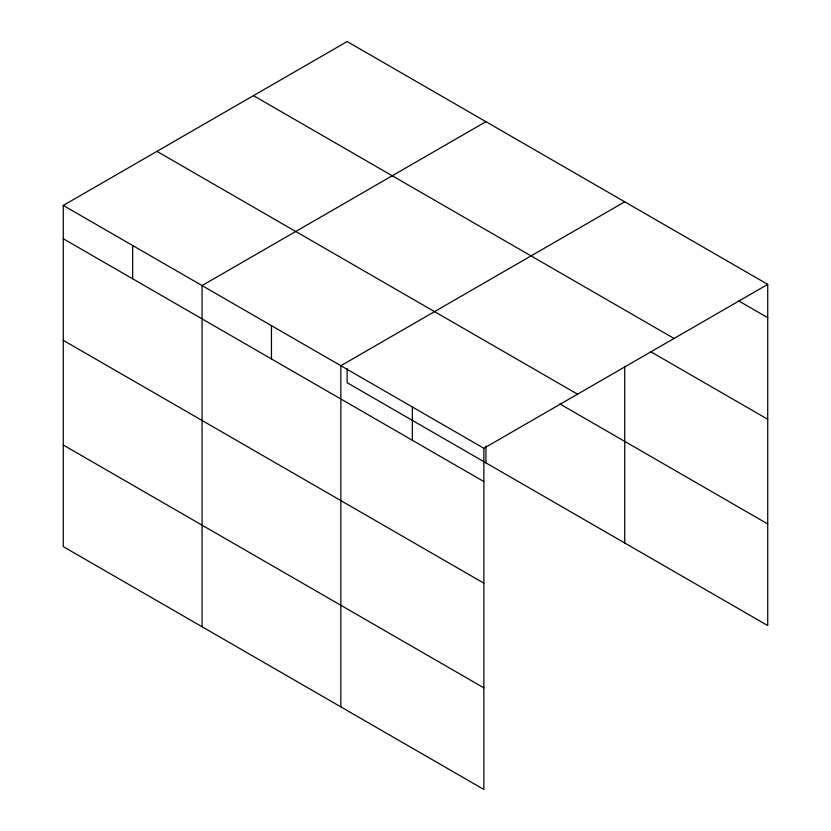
<?xml version="1.0" encoding="UTF-8"?>
<svg xmlns="http://www.w3.org/2000/svg" width="831" height="831" viewBox="0 0 831 831"><rect width="100%" height="100%" fill="white"/><g stroke="black" fill="none" stroke-linecap="round" stroke-linejoin="round"><path stroke-width="1.25" d="M483.86 583.165L483.86 448.273L63.27 205.444L63.27 546.621L483.86 789.45L483.86 583.165L63.27 340.336M347.14 368.58L347.14 382.727L767.73 625.556L767.73 284.379L347.14 41.55L63.27 205.444M485.938 121.679L202.058 285.573L202.058 626.751M624.735 201.819L340.855 365.713L340.855 706.89M483.86 448.273L767.73 284.379M738.686 300.895L767.73 317.671M253.465 95.638L674.055 338.466M650.424 351.544L767.73 419.271M156.945 151.356L577.535 394.185M559.814 403.908L767.73 523.956M63.27 238.736L483.86 481.565M63.27 445.021L483.86 687.85M624.735 366.44L624.735 542.996M485.938 446.143L485.938 462.857M412.363 406.993L412.363 440.285M271.457 325.648L271.457 358.93M132.659 245.509L132.659 278.8"/></g></svg>
